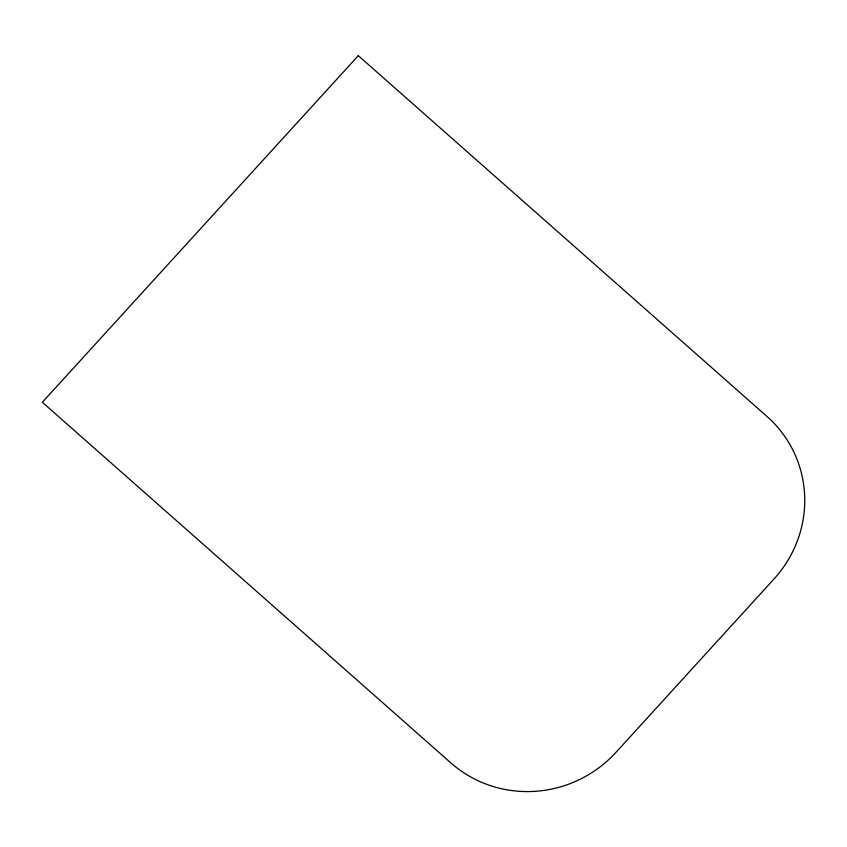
<?xml version="1.0" encoding="UTF-8"?>
<svg xmlns="http://www.w3.org/2000/svg" width="847" height="847" viewBox="0 0 847 847"><rect width="100%" height="100%" fill="white"/><g stroke="black" fill="none" stroke-linecap="round" stroke-linejoin="round"><path stroke-width="1.27" d="M358.313 55.669L42.35 402.261L450.996 763.009A117.553 114.451 -29.8 0 0 616.013 752.305L773.989 579.009A117.553 114.451 -29.8 0 0 766.948 416.406L358.313 55.669"/></g></svg>
